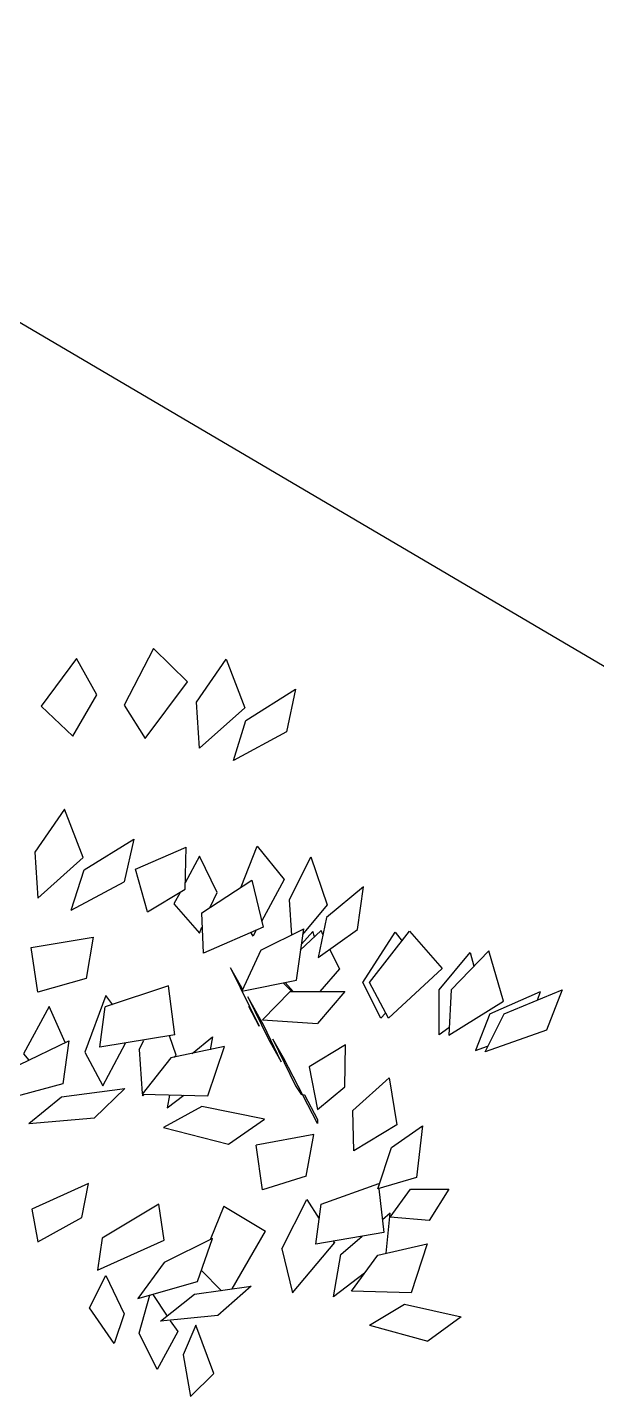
# Model space of a CAD drawing. Header units: millimetres. Extents: x 563079 to 571925, y 2063830 to 2067381.
# Drawn here: x 570879.92 to 570883.51, y 2066584.72 to 2066593.35 of the extents above; entities that cross this region are included whole.
import ezdxf

# ---------------------------------------------------------------- set-up
doc = ezdxf.new("R2010")
doc.units = ezdxf.units.MM
doc.header["$MEASUREMENT"] = 0
doc.layers.add('MC', color=7, linetype='Continuous')
doc.layers.add('SO', color=48, linetype='Continuous')
doc.styles.add('TIEUDE', font='', dxfattribs={"width": 0.8})
doc.styles.get('TIEUDE').set_extended_font_data('.VnAvantH')
doc.dimstyles.new('DIM3', dxfattribs={"dimscale": 1.2, "dimtxt": 1.2, "dimasz": 0.4, "dimexe": 0, "dimexo": 0, "dimgap": 0.3, "dimtad": 1, "dimzin": 0, "dimdsep": 46, "dimtxsty": 'TIEUDE', "dimblk1": 'BOXFILLED', "dimblk2": 'BOXFILLED', "dimsah": 1, "dimcen": 0.09, "dimdle": 0.8, "dimclrd": 9, "dimclre": 9, "dimclrt": 7, "dimadec": 1, "dimazin": 0, "dimtfac": 1, "dimtmove": 2, "dimatfit": 3, "dimldrblk": 'BOXFILLED', "dimfxl": 1, "dimtolj": 1, "dimtzin": 0, "dimarcsym": 0})

# ---------------------------------------------------------------- blocks, each defined once
blk = doc.blocks.new('fasfsfsdf')
at = {"color": 99, "linetype": 'ByBlock'}
for p, q in [((596101.8894, 2065623.401), (596101.7038, 2065623.0442)), ((596101.8894, 2065623.401), (596102.1034, 2065623.1905)), ((596101.4041, 2065623.3368), (596101.1806, 2065623.0371)), ((596101.5326, 2065623.1084), (596101.4041, 2065623.3368)), ((596102.1605, 2065623.062), (596102.346, 2065623.3332)), ((596102.346, 2065623.3332), (596102.465, 2065623.0264)), ((596101.837, 2065622.8337), (596102.1034, 2065623.1905)), ((596101.3804, 2065622.848), (596101.5326, 2065623.1084)), ((596102.4697, 2065622.9479), (596102.7837, 2065623.1441)), ((596102.7837, 2065623.1441), (596102.7266, 2065622.8765)), ((596101.3804, 2065622.848), (596101.1806, 2065623.0371)), ((596101.7038, 2065623.0442), (596101.837, 2065622.8337)), ((596102.1795, 2065622.7731), (596102.1605, 2065623.062)), ((596102.465, 2065623.0264), (596102.1795, 2065622.7731)), ((596102.3936, 2065622.6946), (596102.4697, 2065622.9479)), ((596102.7266, 2065622.8765), (596102.3936, 2065622.6946)), ((596101.328, 2065622.3877), (596101.1425, 2065622.1166)), ((596101.447, 2065622.0845), (596101.328, 2065622.3877)), ((596101.4517, 2065622.006), (596101.7657, 2065622.1986)), ((596101.7657, 2065622.1986), (596101.7038, 2065621.931)), ((596101.7752, 2065622.0095), (596102.0939, 2065622.1487)), ((596102.0892, 2065621.8847), (596102.0939, 2065622.1487)), ((596102.4412, 2065621.8989), (596102.5411, 2065622.1558)), ((596102.5411, 2065622.1558), (596102.7123, 2065621.9453)), ((596101.1425, 2065622.1166), (596101.1615, 2065621.8276)), ((596101.1615, 2065621.8276), (596101.447, 2065622.0845)), ((596102.1795, 2065622.0916), (596102.0892, 2065621.9239)), ((596102.289, 2065621.8633), (596102.1795, 2065622.0916)), ((596102.7456, 2065621.8169), (596102.8788, 2065622.088)), ((596102.8788, 2065622.088), (596102.9835, 2065621.7848)), ((596101.3708, 2065621.7527), (596101.4517, 2065622.006)), ((596101.8513, 2065621.7419), (596101.7752, 2065622.0095)), ((596101.3708, 2065621.7527), (596101.7038, 2065621.931)), ((596102.1938, 2065621.7348), (596102.5078, 2065621.9417)), ((596102.5078, 2065621.9417), (596102.5791, 2065621.6456)), ((596102.7123, 2065621.9453), (596102.5696, 2065621.6813)), ((596103.2118, 2065621.8989), (596102.9787, 2065621.7063)), ((596103.1738, 2065621.6313), (596103.2118, 2065621.8989)), ((596101.8513, 2065621.7419), (596102.0892, 2065621.8847)), ((596102.0559, 2065621.8633), (596102.0178, 2065621.7919)), ((596102.2461, 2065621.7705), (596102.289, 2065621.8633)), ((596102.7599, 2065621.5957), (596102.7456, 2065621.8169)), ((596102.0178, 2065621.7919), (596102.1795, 2065621.6064)), ((596102.2033, 2065621.4815), (596102.1938, 2065621.7348)), ((596102.9835, 2065621.7848), (596102.8265, 2065621.5992)), ((596102.1795, 2065621.6064), (596102.1938, 2065621.6456)), ((596102.5791, 2065621.6456), (596102.2033, 2065621.4815)), ((596102.5649, 2065621.4993), (596102.836, 2065621.6349)), ((596102.7885, 2065621.3102), (596102.836, 2065621.6349)), ((596102.9787, 2065621.7063), (596102.9264, 2065621.453)), ((596102.9264, 2065621.453), (596103.1738, 2065621.6313)), ((596101.1187, 2065621.5172), (596101.5088, 2065621.5814)), ((596101.5088, 2065621.5814), (596101.466, 2065621.3209)), ((596102.5173, 2065621.5885), (596102.503, 2065621.6099)), ((596102.5363, 2065621.6278), (596102.5173, 2065621.5885)), ((596102.8122, 2065621.4993), (596102.9454, 2065621.6242)), ((596102.8931, 2065621.6171), (596102.8218, 2065621.5386)), ((596102.9026, 2065621.585), (596102.8931, 2065621.6171)), ((596102.955, 2065621.5992), (596102.9454, 2065621.6242)), ((596103.2071, 2065621.296), (596103.4116, 2065621.6135)), ((596103.2499, 2065621.296), (596103.502, 2065621.6206)), ((596103.4116, 2065621.6135), (596103.4545, 2065621.5564)), ((596103.502, 2065621.6206), (596103.7066, 2065621.3852)), ((596101.1615, 2065621.2353), (596101.1187, 2065621.5172)), ((596102.5649, 2065621.4993), (596102.4459, 2065621.2424)), ((596102.9978, 2065621.5065), (596103.0596, 2065621.3816)), ((596103.6876, 2065621.2496), (596103.8826, 2065621.4851)), ((596104.0015, 2065621.4958), (596103.7637, 2065621.2496)), ((596103.8826, 2065621.4851), (596103.9064, 2065621.3994)), ((596104.0919, 2065621.1782), (596104.0015, 2065621.4958)), ((596102.3746, 2065621.3887), (596102.5554, 2065621.0212)), ((596102.4459, 2065621.2639), (596102.3746, 2065621.3887)), ((596103.0596, 2065621.3816), (596102.9359, 2065621.2389)), ((596103.7066, 2065621.3852), (596103.3688, 2065621.0712)), ((596101.466, 2065621.3209), (596101.1615, 2065621.2353)), ((596102.4459, 2065621.2424), (596102.7885, 2065621.3102)), ((596102.7076, 2065621.2924), (596102.7599, 2065621.2389)), ((596102.7694, 2065621.2389), (596102.7171, 2065621.296)), ((596103.3213, 2065621.0712), (596103.2071, 2065621.296)), ((596103.3688, 2065621.0712), (596103.2499, 2065621.296)), ((596101.5897, 2065621.2139), (596101.4565, 2065620.8571)), ((596101.9845, 2065621.2746), (596101.5849, 2065621.1426)), ((596101.6325, 2065621.1568), (596101.5897, 2065621.2139)), ((596102.0226, 2065620.9677), (596101.9845, 2065621.2746)), ((596102.4507, 2065621.2496), (596102.4459, 2065621.2639)), ((596102.484, 2065621.2068), (596102.6124, 2065620.9392)), ((596102.5839, 2065621.0248), (596102.484, 2065621.2068)), ((596102.5744, 2065621.0605), (596102.7504, 2065621.2389)), ((596102.7504, 2065621.2389), (596103.0929, 2065621.2389)), ((596102.7599, 2065621.2389), (596102.7694, 2065621.2389)), ((596103.0929, 2065621.2389), (596102.9217, 2065621.0391)), ((596103.6876, 2065620.9677), (596103.6876, 2065621.2496)), ((596103.7637, 2065621.2496), (596103.7494, 2065620.9642)), ((596104.0063, 2065621.0997), (596104.325, 2065621.2389)), ((596104.0967, 2065621.0997), (596104.463, 2065621.2496)), ((596104.306, 2065621.1854), (596104.325, 2065621.2389)), ((596104.463, 2065621.2496), (596104.3631, 2065620.9963)), ((596101.2329, 2065621.1461), (596101.0711, 2065620.8464)), ((596101.3328, 2065620.9178), (596101.2329, 2065621.1461)), ((596101.5516, 2065620.8892), (596101.5849, 2065621.1426)), ((596102.5554, 2065621.0212), (596102.4888, 2065621.1461)), ((596103.7494, 2065620.9642), (596104.0919, 2065621.1782)), ((596102.5744, 2065621.0605), (596102.9217, 2065621.0391)), ((596103.3498, 2065621.1033), (596103.3213, 2065621.0712)), ((596104.0063, 2065621.0997), (596103.9159, 2065620.8678)), ((596103.9777, 2065620.8607), (596104.0967, 2065621.0997)), ((596102.0226, 2065620.9677), (596101.5516, 2065620.8892)), ((596102.0321, 2065620.8393), (596101.9893, 2065620.9606)), ((596102.132, 2065620.85), (596102.2604, 2065620.9535)), ((596102.2604, 2065620.9535), (596102.2461, 2065620.8714)), ((596102.6933, 2065620.7965), (596102.5839, 2065621.0248)), ((596102.6124, 2065620.9392), (596102.6933, 2065620.7965)), ((596102.7076, 2065620.8214), (596102.641, 2065620.9392)), ((596102.641, 2065620.9392), (596102.7837, 2065620.6466)), ((596103.7494, 2065621.0105), (596103.6876, 2065620.9677)), ((596104.3631, 2065620.9963), (596103.9777, 2065620.8607)), ((596101.0426, 2065620.7786), (596101.3566, 2065620.9285)), ((596101.3566, 2065620.9285), (596101.3185, 2065620.6573)), ((596101.4565, 2065620.8571), (596101.5706, 2065620.6466)), ((596101.5706, 2065620.6466), (596101.7134, 2065620.9142)), ((596101.799, 2065620.875), (596101.8275, 2065620.932)), ((596101.799, 2065620.875), (596101.818, 2065620.5967)), ((596102.3365, 2065620.8928), (596101.9988, 2065620.8214)), ((596102.2319, 2065620.5824), (596102.3365, 2065620.8928)), ((596103.0977, 2065620.9035), (596102.8693, 2065620.7644)), ((596103.0929, 2065620.6395), (596103.0977, 2065620.9035)), ((596103.9159, 2065620.8678), (596103.992, 2065620.8964)), ((596101.0711, 2065620.8464), (596101.1044, 2065620.8072)), ((596101.9988, 2065620.8214), (596101.818, 2065620.5931)), ((596102.0178, 2065620.825), (596102.0321, 2065620.8393)), ((596102.9217, 2065620.4076), (596102.7076, 2065620.8214)), ((596102.8693, 2065620.7644), (596102.9217, 2065620.4968)), ((596103.1452, 2065620.4896), (596103.3736, 2065620.6966)), ((596103.3736, 2065620.6966), (596103.4212, 2065620.4004)), ((596101.3185, 2065620.6573), (596100.9189, 2065620.5503)), ((596101.309, 2065620.5753), (596101.7086, 2065620.6288)), ((596101.7086, 2065620.6288), (596101.5183, 2065620.4433)), ((596102.7837, 2065620.6466), (596102.8218, 2065620.5895)), ((596102.9217, 2065620.4968), (596103.0929, 2065620.6395)), ((596101.1044, 2065620.4076), (596101.309, 2065620.5753)), ((596101.818, 2065620.5931), (596102.2319, 2065620.5824)), ((596101.818, 2065620.5895), (596101.8228, 2065620.5824)), ((596101.8275, 2065620.5895), (596101.8228, 2065620.5824)), ((596102.1938, 2065620.5146), (596101.9512, 2065620.3826)), ((596101.9893, 2065620.586), (596101.975, 2065620.5075)), ((596101.975, 2065620.5075), (596102.0796, 2065620.586)), ((596102.5887, 2065620.4361), (596102.1938, 2065620.5146)), ((596102.8408, 2065620.5895), (596102.8313, 2065620.586)), ((596102.8408, 2065620.5895), (596102.9217, 2065620.4326)), ((596101.1044, 2065620.4076), (596101.5183, 2065620.4433)), ((596102.3603, 2065620.2791), (596102.5887, 2065620.4361)), ((596102.9217, 2065620.4326), (596102.9217, 2065620.4076)), ((596103.15, 2065620.2363), (596103.1452, 2065620.4896)), ((596101.9512, 2065620.3826), (596102.3603, 2065620.2791)), ((596102.8979, 2065620.3398), (596102.5363, 2065620.272)), ((596102.8503, 2065620.0758), (596102.8979, 2065620.3398)), ((596103.4212, 2065620.4004), (596103.15, 2065620.2363)), ((596103.3879, 2065620.2577), (596103.5829, 2065620.3933)), ((596103.5829, 2065620.3933), (596103.5448, 2065620.0686)), ((596102.5744, 2065619.9901), (596102.5363, 2065620.272)), ((596103.3022, 2065619.9973), (596103.3879, 2065620.2577)), ((596101.4803, 2065620.0294), (596101.1235, 2065619.8688)), ((596101.4374, 2065619.8153), (596101.4803, 2065620.0294)), ((596102.8503, 2065620.0758), (596102.5744, 2065619.9901)), ((596102.9454, 2065619.9009), (596103.307, 2065620.0294)), ((596103.5448, 2065620.0686), (596103.3022, 2065619.9973)), ((596103.307, 2065620.0294), (596103.307, 2065620.0151)), ((596103.307, 2065619.9973), (596103.3403, 2065619.7226)), ((596103.3783, 2065619.8189), (596103.5068, 2065619.9937)), ((596103.5068, 2065619.9937), (596103.7494, 2065619.9937)), ((596103.7494, 2065619.9937), (596103.6257, 2065619.7975)), ((596102.6981, 2065619.6191), (596102.8551, 2065619.9295)), ((596102.8551, 2065619.9295), (596102.9312, 2065619.8082)), ((596101.1235, 2065619.8688), (596101.1615, 2065619.6619)), ((596101.9227, 2065619.9009), (596101.5659, 2065619.6869)), ((596101.956, 2065619.6726), (596101.9227, 2065619.9009)), ((596102.3318, 2065619.8867), (596102.2461, 2065619.6762)), ((596102.3318, 2065619.8867), (596102.5934, 2065619.7297)), ((596102.9121, 2065619.6476), (596102.9454, 2065619.9009)), ((596103.3783, 2065619.8439), (596103.3308, 2065619.801)), ((596103.3546, 2065619.5905), (596103.3783, 2065619.8439)), ((596103.6257, 2065619.7975), (596103.3783, 2065619.8189)), ((596101.1615, 2065619.6619), (596101.4374, 2065619.8153)), ((596101.5659, 2065619.6869), (596101.5373, 2065619.4835)), ((596101.5373, 2065619.4835), (596101.956, 2065619.6726)), ((596102.2604, 2065619.6833), (596101.956, 2065619.5335)), ((596102.1653, 2065619.4121), (596102.2604, 2065619.6833)), ((596102.3841, 2065619.3658), (596102.5934, 2065619.7297)), ((596102.7647, 2065619.3408), (596103.0311, 2065619.6583)), ((596103.3403, 2065619.7226), (596102.9121, 2065619.6476)), ((596103.0216, 2065619.6655), (596103.0311, 2065619.6583)), ((596103.0691, 2065619.5834), (596103.2023, 2065619.6976)), ((596103.3022, 2065619.5798), (596103.6114, 2065619.6512)), ((596103.6114, 2065619.6512), (596103.5115, 2065619.3408)), ((596102.6981, 2065619.6191), (596102.7647, 2065619.3408)), ((596103.0216, 2065619.3158), (596103.0691, 2065619.5834)), ((596103.1357, 2065619.3515), (596103.3022, 2065619.5798)), ((596101.956, 2065619.5335), (596101.7895, 2065619.3051)), ((596102.1891, 2065619.4835), (596102.3175, 2065619.3551)), ((596101.485, 2065619.248), (596101.5897, 2065619.4514)), ((596101.5897, 2065619.4514), (596101.7038, 2065619.2088)), ((596101.7895, 2065619.3051), (596102.1653, 2065619.4121)), ((596103.2166, 2065619.4657), (596103.0216, 2065619.3158)), ((596101.799, 2065619.0875), (596101.8656, 2065619.3265)), ((596101.8846, 2065619.3301), (596101.975, 2065619.1945)), ((596101.9322, 2065619.1624), (596102.1462, 2065619.3337)), ((596102.1462, 2065619.3337), (596102.503, 2065619.3836)), ((596102.503, 2065619.3836), (596102.2937, 2065619.1981)), ((596103.5115, 2065619.3408), (596103.1357, 2065619.3515)), ((596101.642, 2065619.0233), (596101.485, 2065619.248)), ((596103.2499, 2065619.1374), (596103.4687, 2065619.2694)), ((596103.4687, 2065619.2694), (596103.8255, 2065619.1909)), ((596101.7038, 2065619.2088), (596101.642, 2065619.0233)), ((596102.2937, 2065619.1981), (596101.9322, 2065619.1624)), ((596101.994, 2065619.166), (596102.0416, 2065619.0982)), ((596102.1558, 2065619.1374), (596102.0749, 2065618.9519)), ((596102.2699, 2065618.8342), (596102.1558, 2065619.1374)), ((596103.2499, 2065619.1374), (596103.6162, 2065619.0375)), ((596103.8255, 2065619.1909), (596103.6162, 2065619.0375)), ((596101.9131, 2065618.8591), (596101.799, 2065619.0875)), ((596102.0416, 2065619.0982), (596101.9131, 2065618.8591)), ((596102.0749, 2065618.9519), (596102.1225, 2065618.6879)), ((596102.1225, 2065618.6879), (596102.2699, 2065618.8342))]:
    blk.add_line(p, q, dxfattribs=at)
blk = doc.blocks.new('_BoxFilled')
at = {"color": 0, "linetype": 'ByBlock', "lineweight": -2}
blk.add_line((-0.5, 0), (-1, 0), dxfattribs=at)
at = {"color": 0, "linetype": 'ByBlock'}
blk.add_solid([(-0.5, 0.5), (0.5, 0.5), (-0.5, -0.5), (0.5, -0.5)], dxfattribs=at)

msp = doc.modelspace()

# ---------------------------------------------------------------- block references
at = {"layer": 'SO', "color": 4}
msp.add_blockref('fasfsfsdf', (-25221.17383, 966.03249), dxfattribs=at)

# ---------------------------------------------------------------- leaders
at = {"layer": 'MC', "color": 9}
msp.add_leader([(570876.55605, 2066593.43875), (570885.63303, 2066588.09809), (570896.82391, 2066588.09809)], dimstyle='DIM3', override={"dimasz": 1.5, "dimgap": 0.3, "dimtad": 0}, dxfattribs=at)

doc.saveas('drawing.dxf')
